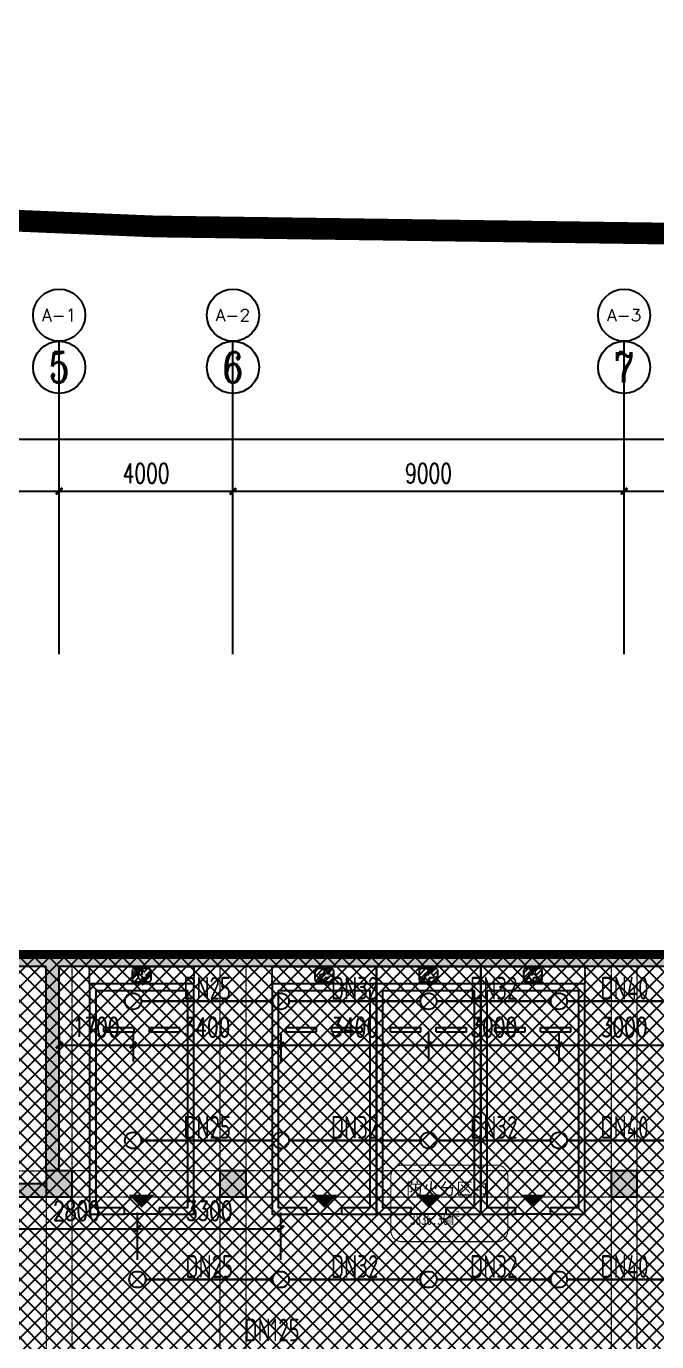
# Model space of a CAD drawing. Extents: x 6824721 to 16538177, y 2478193 to 6665639.
# Drawn here: x 8730508 to 8745014, y 2940521 to 2970777 of the extents above; entities that cross this region are included whole.
import ezdxf
from ezdxf.enums import TextEntityAlignment as Align

# ---------------------------------------------------------------- set-up
doc = ezdxf.new("R2010")
doc.units = 0
doc.header["$LTSCALE"] = 10
doc.linetypes.add('DASH', pattern=[0.35, 0.25, -0.1])
for name, color, linetype in [('0-wo', 8, 'Continuous'), ('0-绿', 3, 'Continuous'), ('0-蓝', 5, 'Continuous'), ('00-停车位', 67, 'Continuous'), ('A-PUB_HATCH', 8, 'Continuous'), ('AXIS', 3, 'Continuous'), ('AXIS_TEXT', 7, 'Continuous'), ('car', 252, 'Continuous'), ('PUB_HATCH', 8, 'Continuous'), ('S-梁-虚线', 4, 'DASH'), ('W-EQUIP_喷头', 7, 'Continuous'), ('W-PIPE-喷淋中', 6, 'Continuous'), ('W-TEXT_喷淋', 7, 'Continuous'), ('W-TWT_DIM', 3, 'Continuous'), ('WALL', 9, 'Continuous')]:
    doc.layers.add(name, color=color, linetype=linetype)
doc.layers.add('钢梁', color=141, linetype='Continuous', lineweight=18)
doc.styles.add('8B2_02', font='tssdeng.shx', dxfattribs={"width": 0.7, "bigfont": 'TSSDCHN.shx'})
doc.styles.add('_TCH_AXIS', font='COMPLEX', dxfattribs={"bigfont": 'GBCBIG'})
doc.styles.add('_TCH_DIM_T3', font='SIMPLEX', dxfattribs={"width": 0.705882, "bigfont": 'GBCBIG'})
doc.styles.add('COMPLEX', font='COMPLEX')
doc.styles.add('STANDARD_T3', font='TSSDENG.shx', dxfattribs={"width": 0.56, "bigfont": 'TSSDCHN.shx'})
doc.styles.add('黑体', font='simhei.ttf', dxfattribs={"width": 0.65})
doc.dimstyles.new('_TCH_ARCH&&150', dxfattribs={"dimtxt": 525, "dimasz": 150, "dimexe": 375, "dimexo": 450, "dimgap": 150, "dimtad": 1, "dimdec": 0, "dimzin": 0, "dimdsep": 46, "dimtxsty": 'STANDARD_T3', "dimblk": 'ARCHTICK', "dimcen": 0.09, "dimclrt": 7, "dimazin": 2, "dimtfac": 1, "dimtdec": 0, "dimtix": 1, "dimtmove": 2, "dimatfit": 3, "dimfxl": 0, "dimtolj": 1, "dimtzin": 0, "dimarcsym": 0})
doc.dimstyles.new('_TWT_ARCH&&150', dxfattribs={"dimtxt": 446.25, "dimasz": 150, "dimexe": 375, "dimexo": 450, "dimgap": 189.375, "dimtad": 1, "dimdec": 0, "dimzin": 0, "dimdsep": 46, "dimtxsty": '_TCH_DIM_T3', "dimblk": 'ARCHTICK', "dimcen": 0.09, "dimclrt": 7, "dimazin": 2, "dimtfac": 1, "dimtdec": 0, "dimtix": 1, "dimtmove": 2, "dimatfit": 3, "dimfxl": 0, "dimtolj": 1, "dimtzin": 0, "dimarcsym": 0})

# ---------------------------------------------------------------- blocks, each defined once
blk = doc.blocks.new('车位2400x5300')
at = {"layer": '00-停车位', "color": 251}
for p, q in [((-875, -1000), (-175, -1000)), ((-875, -1100), (-875, -1000)), ((-875, -1100), (-175, -1100)), ((-175, -1100), (-175, -1000)), ((175, -1000), (875, -1000)), ((175, -1100), (175, -1000)), ((175, -1100), (875, -1100)), ((875, -1100), (875, -1000)), ((400, -5300), (-400, -5300))]:
    blk.add_line(p, q, dxfattribs=at)
blk.add_lwpolyline([(400, -5150), (400, -5300), (1200, -5300), (1200, 0), (-1200, 0), (-1200, -5300), (-400, -5300), (-400, -5150), (-1050, -5150), (-1050, -150), (1050, -150), (1050, -5150), (400, -5150)], dxfattribs=at)
blk.add_lwpolyline([(0, -5150, 0, 600, 0), (0, -4850, 600, 600, 0)], format="xyseb", dxfattribs=at)
blk = doc.blocks.new('A$C2EF10B80')
at = {"layer": 'A-PUB_HATCH'}
h = blk.add_hatch(dxfattribs=at)
h.set_pattern_fill('ANSI31', color=256, scale=50, angle=-16.4434)
h.set_pattern_definition([(45, (6188.46, 7099.97), (-56.1266, 56.1266), [])])
h.paths.add_polyline_path([(-983, -100, 0.414214), (-1033, -50), (-1184, -50), (-1091, -207), (-1210, -207), (-1204, -250), (-983, -250)])
h.paths.add_polyline_path([(-983, -250), (-1204, -250), (-1190, -350), (-1033, -350, 0.414213), (-983, -300)])
h.paths.add_polyline_path([(-1262, -250), (-1417, -250), (-1417, -300, 0.414215), (-1367, -350), (-1207, -350)])
h.paths.add_polyline_path([(-1221, -50), (-1367, -50, 0.414214), (-1417, -100), (-1417, -250), (-1262, -250), (-1320, -146), (-1212, -146)])
at = {"layer": 'car', "linetype": 'DASH', "ltscale": 0.5}
blk.add_line((-1367, -350), (-1033, -350), dxfattribs=at)
at = {"layer": 'car', "linetype": 'DASH'}
blk.add_lwpolyline([(-2400, 0), (0, 0), (0, -400), (-2400, -400)], close=True, dxfattribs=at)
at = {"layer": 'car', "linetype": 'DASH', "ltscale": 0.5}
blk.add_lwpolyline([(-1320, -146), (-1185, -390), (-1210, -207), (-1091, -207), (-1227, 23), (-1212, -146)], close=True, dxfattribs=at)
for points in [[(-1367, -50, 0.414214), (-1417, -100), (-1417, -300)], [(-1033, -350, 0.414214), (-983, -300), (-983, -100, 0.414214), (-1033, -50), (-1367, -50)]]:
    blk.add_lwpolyline(points, format="xyb", dxfattribs=at)
at = {"layer": 'car', "linetype": 'DASH'}
blk.add_arc((-1367, -300), 50, 180, 270, dxfattribs=at)
blk = doc.blocks.new('_FZH')
blk.add_lwpolyline([(-0.5, -0.5), (0.5, -0.5), (0.5, 0.5), (-0.5, 0.5)], close=True)
at = {"layer": 'PUB_HATCH'}
blk.add_solid([(-0.5, -0.5), (0.5, -0.5), (-0.5, 0.5), (0.5, 0.5)], dxfattribs=at)
blk = doc.blocks.new('ew t')
at = {"layer": '0-蓝', "color": 6, "linetype": 'DASH', "ltscale": 3, "const_width": 25}
blk.add_lwpolyline([(-59807, 840041), (-57618, 840041, 0.414214), (-57368, 840291), (-57368, 841551, 0.414214), (-57618, 841801), (-59807, 841801, 0.414214), (-60057, 841551), (-60057, 840291, 0.414214)], format="xyb", close=True, dxfattribs=at)
at = {"layer": '0-绿', "color": 6, "linetype": 'DASH', "style": '黑体'}
blk.add_text('防火分区-1', height=281.6, dxfattribs=at).set_placement((-59705, 841121))
at = {"layer": '0-绿', "color": 6, "linetype": 'DASH', "style": '黑体', "width": 0.65}
for s, height, p in [('3836.36m', 281.6, (-59611, 840425)), ('2', 141, (-58558, 840613))]:
    blk.add_text(s, height=height, dxfattribs=at).set_placement(p)
blk = doc.blocks.new('_AXISO')
blk.add_circle((0, 0), 0.5)
at = {"layer": 'AXIS_TEXT', "style": 'COMPLEX', "width": 1.041667}
blk.add_attdef('A', text='', height=0.56, dxfattribs=at).set_placement((-0.25, -0.28), (0.25, -0.28), align=Align.FIT)
blk = doc.blocks.new('_ArchTick')
at = {"color": 0, "linetype": 'ByBlock', "const_width": 0.4}
blk.add_lwpolyline([(-0.5, -0.5), (0.5, 0.5)], dxfattribs=at)
blk = doc.blocks.new('*D310')
at = {"layer": 'AXIS', "color": 0, "lineweight": -2, "transparency": 16777216}
for p, q in [((-75709, 856556), (-75709, 860231)), ((-67209, 856556), (-67209, 860231)), ((-75709, 859856), (-67209, 859856))]:
    blk.add_line(p, q, dxfattribs=at)
at = {"layer": 'Defpoints', "color": 0, "transparency": 16777216}
for p in [(-67209, 859856), (-75709, 856106), (-67209, 856106)]:
    blk.add_point(p, dxfattribs=at)
at = {"layer": 'AXIS', "color": 0, "lineweight": -2, "transparency": 16777216, "xscale": 150, "yscale": 150, "zscale": 150, "rotation": 180}
blk.add_blockref('_ArchTick', (-75709, 859856), dxfattribs=at)
at = {"layer": 'AXIS', "color": 0, "lineweight": -2, "transparency": 16777216, "xscale": 150, "yscale": 150, "zscale": 150}
blk.add_blockref('_ArchTick', (-67209, 859856), dxfattribs=at)
at = {"layer": 'AXIS', "color": 7, "transparency": 16777216, "insert": (-71459, 860268), "char_height": 446.2, "attachment_point": 5, "style": '_TCH_DIM_T3'}
blk.add_mtext('\\A1;8500', dxfattribs=at)
blk = doc.blocks.new('*D311')
at = {"layer": 'AXIS', "color": 0, "lineweight": -2, "transparency": 16777216}
for p, q in [((-67209, 856556), (-67209, 860231)), ((-63209, 856556), (-63209, 860231)), ((-67209, 859856), (-63209, 859856))]:
    blk.add_line(p, q, dxfattribs=at)
at = {"layer": 'Defpoints', "color": 0, "transparency": 16777216}
for p in [(-63209, 859856), (-67209, 856106), (-63209, 856106)]:
    blk.add_point(p, dxfattribs=at)
at = {"layer": 'AXIS', "color": 0, "lineweight": -2, "transparency": 16777216, "xscale": 150, "yscale": 150, "zscale": 150, "rotation": 180}
blk.add_blockref('_ArchTick', (-67209, 859856), dxfattribs=at)
at = {"layer": 'AXIS', "color": 0, "lineweight": -2, "transparency": 16777216, "xscale": 150, "yscale": 150, "zscale": 150}
blk.add_blockref('_ArchTick', (-63209, 859856), dxfattribs=at)
at = {"layer": 'AXIS', "color": 7, "transparency": 16777216, "insert": (-65209, 860268), "char_height": 446.2, "attachment_point": 5, "style": '_TCH_DIM_T3'}
blk.add_mtext('\\A1;4000', dxfattribs=at)
blk = doc.blocks.new('*D312')
at = {"layer": 'AXIS', "color": 0, "lineweight": -2, "transparency": 16777216}
for p, q in [((-63209, 856556), (-63209, 860231)), ((-54209, 856556), (-54209, 860231)), ((-63209, 859856), (-54209, 859856))]:
    blk.add_line(p, q, dxfattribs=at)
at = {"layer": 'Defpoints', "color": 0, "transparency": 16777216}
for p in [(-54209, 859856), (-63209, 856106), (-54209, 856106)]:
    blk.add_point(p, dxfattribs=at)
at = {"layer": 'AXIS', "color": 0, "lineweight": -2, "transparency": 16777216, "xscale": 150, "yscale": 150, "zscale": 150, "rotation": 180}
blk.add_blockref('_ArchTick', (-63209, 859856), dxfattribs=at)
at = {"layer": 'AXIS', "color": 0, "lineweight": -2, "transparency": 16777216, "xscale": 150, "yscale": 150, "zscale": 150}
blk.add_blockref('_ArchTick', (-54209, 859856), dxfattribs=at)
at = {"layer": 'AXIS', "color": 7, "transparency": 16777216, "insert": (-58709, 860268), "char_height": 446.2, "attachment_point": 5, "style": '_TCH_DIM_T3'}
blk.add_mtext('\\A1;9000', dxfattribs=at)
blk = doc.blocks.new('*D313')
at = {"layer": 'AXIS', "color": 0, "lineweight": -2, "transparency": 16777216}
for p, q in [((-54209, 856556), (-54209, 860231)), ((-45209, 856556), (-45209, 860231)), ((-54209, 859856), (-45209, 859856))]:
    blk.add_line(p, q, dxfattribs=at)
at = {"layer": 'Defpoints', "color": 0, "transparency": 16777216}
for p in [(-45209, 859856), (-54209, 856106), (-45209, 856106)]:
    blk.add_point(p, dxfattribs=at)
at = {"layer": 'AXIS', "color": 0, "lineweight": -2, "transparency": 16777216, "xscale": 150, "yscale": 150, "zscale": 150, "rotation": 180}
blk.add_blockref('_ArchTick', (-54209, 859856), dxfattribs=at)
at = {"layer": 'AXIS', "color": 0, "lineweight": -2, "transparency": 16777216, "xscale": 150, "yscale": 150, "zscale": 150}
blk.add_blockref('_ArchTick', (-45209, 859856), dxfattribs=at)
at = {"layer": 'AXIS', "color": 7, "transparency": 16777216, "insert": (-49709, 860268), "char_height": 446.2, "attachment_point": 5, "style": '_TCH_DIM_T3'}
blk.add_mtext('\\A1;9000', dxfattribs=at)
blk = doc.blocks.new('*D263')
at = {"layer": 'AXIS', "color": 0, "lineweight": -2, "transparency": 16777216}
for p, q in [((-95159, 856556), (-95159, 861431)), ((106241, 856556), (106241, 861431)), ((-95159, 861056), (106241, 861056))]:
    blk.add_line(p, q, dxfattribs=at)
at = {"layer": 'Defpoints', "color": 0, "transparency": 16777216}
for p in [(106241, 861056), (-95159, 856106), (106241, 856106)]:
    blk.add_point(p, dxfattribs=at)
at = {"layer": 'AXIS', "color": 0, "lineweight": -2, "transparency": 16777216, "xscale": 150, "yscale": 150, "zscale": 150, "rotation": 180}
blk.add_blockref('_ArchTick', (-95159, 861056), dxfattribs=at)
at = {"layer": 'AXIS', "color": 0, "lineweight": -2, "transparency": 16777216, "xscale": 150, "yscale": 150, "zscale": 150}
blk.add_blockref('_ArchTick', (106241, 861056), dxfattribs=at)
at = {"layer": 'AXIS', "color": 7, "transparency": 16777216, "insert": (5541, 861468), "char_height": 446.2, "attachment_point": 5, "style": '_TCH_DIM_T3'}
blk.add_mtext('\\A1;201400', dxfattribs=at)
blk = doc.blocks.new('jkytk')
at = {"layer": 'WALL', "color": 1, "const_width": 200}
blk.add_lwpolyline([(8419589, 2998048), (8419589, 2958073), (8519064, 2958073)], dxfattribs=at)
blk = doc.blocks.new('LIANGMOBAN')
at = {"layer": 'S-梁-虚线', "color": 8, "lineweight": 18}
for p, q in [((1861491, 235178), (1861491, 230478)), ((1862091, 230478), (1862091, 235178)), ((1865491, 235178), (1865491, 230478)), ((1866091, 230478), (1866091, 235178)), ((1874491, 235178), (1874491, 230478)), ((1875091, 230478), (1875091, 235178)), ((1852316, 230478), (1861491, 230478)), ((1865491, 230478), (1862091, 230478)), ((1874491, 230478), (1866091, 230478)), ((1883491, 230478), (1875091, 230478)), ((1857616, 229878), (1861491, 229878)), ((1861491, 229878), (1861491, 223078)), ((1862091, 223078), (1862091, 229878)), ((1862091, 229878), (1865491, 229878)), ((1865491, 229878), (1865491, 223253)), ((1866091, 229878), (1874491, 229878)), ((1866091, 223253), (1866091, 229878)), ((1874491, 229878), (1874491, 223253)), ((1875091, 229878), (1883491, 229878)), ((1875091, 223253), (1875091, 229878))]:
    blk.add_line(p, q, dxfattribs=at)
blk = doc.blocks.new('*D1449')
at = {"layer": 'Defpoints', "color": 0, "transparency": 16777216}
for p in [(8731264, 2948084), (8732964, 2948084), (8732964, 2947342)]:
    blk.add_point(p, dxfattribs=at)
at = {"layer": 'W-TWT_DIM', "color": 0, "lineweight": -2, "transparency": 16777216}
for p, q in [((8731264, 2947634), (8731264, 2946967)), ((8732964, 2947634), (8732964, 2946967)), ((8731264, 2947342), (8732964, 2947342))]:
    blk.add_line(p, q, dxfattribs=at)
at = {"layer": 'W-TWT_DIM', "color": 0, "lineweight": -2, "transparency": 16777216, "xscale": 150, "yscale": 150, "zscale": 150, "rotation": 180}
blk.add_blockref('_ArchTick', (8731264, 2947342), dxfattribs=at)
at = {"layer": 'W-TWT_DIM', "color": 0, "lineweight": -2, "transparency": 16777216, "xscale": 150, "yscale": 150, "zscale": 150}
blk.add_blockref('_ArchTick', (8732964, 2947342), dxfattribs=at)
at = {"layer": 'W-TWT_DIM', "color": 7, "transparency": 16777216, "insert": (8732114, 2947755), "char_height": 446.2, "attachment_point": 5, "style": '_TCH_DIM_T3'}
blk.add_mtext('\\A1;1700', dxfattribs=at)
blk = doc.blocks.new('*D1450')
at = {"layer": 'Defpoints', "color": 0, "transparency": 16777216}
for p in [(8732964, 2948084), (8736364, 2948084), (8736364, 2947342)]:
    blk.add_point(p, dxfattribs=at)
at = {"layer": 'W-TWT_DIM', "color": 0, "lineweight": -2, "transparency": 16777216}
for p, q in [((8732964, 2947634), (8732964, 2946967)), ((8736364, 2947634), (8736364, 2946967)), ((8732964, 2947342), (8736364, 2947342))]:
    blk.add_line(p, q, dxfattribs=at)
at = {"layer": 'W-TWT_DIM', "color": 0, "lineweight": -2, "transparency": 16777216, "xscale": 150, "yscale": 150, "zscale": 150, "rotation": 180}
blk.add_blockref('_ArchTick', (8732964, 2947342), dxfattribs=at)
at = {"layer": 'W-TWT_DIM', "color": 0, "lineweight": -2, "transparency": 16777216, "xscale": 150, "yscale": 150, "zscale": 150}
blk.add_blockref('_ArchTick', (8736364, 2947342), dxfattribs=at)
at = {"layer": 'W-TWT_DIM', "color": 7, "transparency": 16777216, "insert": (8734664, 2947755), "char_height": 446.2, "attachment_point": 5, "style": '_TCH_DIM_T3'}
blk.add_mtext('\\A1;3400', dxfattribs=at)
blk = doc.blocks.new('*D1451')
at = {"layer": 'Defpoints', "color": 0, "transparency": 16777216}
for p in [(8736364, 2948084), (8739764, 2948084), (8739764, 2947342)]:
    blk.add_point(p, dxfattribs=at)
at = {"layer": 'W-TWT_DIM', "color": 0, "lineweight": -2, "transparency": 16777216}
for p, q in [((8736364, 2947634), (8736364, 2946967)), ((8739764, 2947634), (8739764, 2946967)), ((8736364, 2947342), (8739764, 2947342))]:
    blk.add_line(p, q, dxfattribs=at)
at = {"layer": 'W-TWT_DIM', "color": 0, "lineweight": -2, "transparency": 16777216, "xscale": 150, "yscale": 150, "zscale": 150, "rotation": 180}
blk.add_blockref('_ArchTick', (8736364, 2947342), dxfattribs=at)
at = {"layer": 'W-TWT_DIM', "color": 0, "lineweight": -2, "transparency": 16777216, "xscale": 150, "yscale": 150, "zscale": 150}
blk.add_blockref('_ArchTick', (8739764, 2947342), dxfattribs=at)
at = {"layer": 'W-TWT_DIM', "color": 7, "transparency": 16777216, "insert": (8738064, 2947755), "char_height": 446.2, "attachment_point": 5, "style": '_TCH_DIM_T3'}
blk.add_mtext('\\A1;3400', dxfattribs=at)
blk = doc.blocks.new('*D1452')
at = {"layer": 'Defpoints', "color": 0, "transparency": 16777216}
for p in [(8739764, 2948084), (8742764, 2948084), (8742764, 2947342)]:
    blk.add_point(p, dxfattribs=at)
at = {"layer": 'W-TWT_DIM', "color": 0, "lineweight": -2, "transparency": 16777216}
for p, q in [((8739764, 2947634), (8739764, 2946967)), ((8742764, 2947634), (8742764, 2946967)), ((8739764, 2947342), (8742764, 2947342))]:
    blk.add_line(p, q, dxfattribs=at)
at = {"layer": 'W-TWT_DIM', "color": 0, "lineweight": -2, "transparency": 16777216, "xscale": 150, "yscale": 150, "zscale": 150, "rotation": 180}
blk.add_blockref('_ArchTick', (8739764, 2947342), dxfattribs=at)
at = {"layer": 'W-TWT_DIM', "color": 0, "lineweight": -2, "transparency": 16777216, "xscale": 150, "yscale": 150, "zscale": 150}
blk.add_blockref('_ArchTick', (8742764, 2947342), dxfattribs=at)
at = {"layer": 'W-TWT_DIM', "color": 7, "transparency": 16777216, "insert": (8741264, 2947755), "char_height": 446.2, "attachment_point": 5, "style": '_TCH_DIM_T3'}
blk.add_mtext('\\A1;3000', dxfattribs=at)
blk = doc.blocks.new('*D1453')
at = {"layer": 'Defpoints', "color": 0, "transparency": 16777216}
for p in [(8742764, 2948084), (8745764, 2948084), (8745764, 2947342)]:
    blk.add_point(p, dxfattribs=at)
at = {"layer": 'W-TWT_DIM', "color": 0, "lineweight": -2, "transparency": 16777216}
for p, q in [((8742764, 2947634), (8742764, 2946967)), ((8745764, 2947634), (8745764, 2946967)), ((8742764, 2947342), (8745764, 2947342))]:
    blk.add_line(p, q, dxfattribs=at)
at = {"layer": 'W-TWT_DIM', "color": 0, "lineweight": -2, "transparency": 16777216, "xscale": 150, "yscale": 150, "zscale": 150, "rotation": 180}
blk.add_blockref('_ArchTick', (8742764, 2947342), dxfattribs=at)
at = {"layer": 'W-TWT_DIM', "color": 0, "lineweight": -2, "transparency": 16777216, "xscale": 150, "yscale": 150, "zscale": 150}
blk.add_blockref('_ArchTick', (8745764, 2947342), dxfattribs=at)
at = {"layer": 'W-TWT_DIM', "color": 7, "transparency": 16777216, "insert": (8744264, 2947755), "char_height": 446.2, "attachment_point": 5, "style": '_TCH_DIM_T3'}
blk.add_mtext('\\A1;3000', dxfattribs=at)
blk = doc.blocks.new('*D1618')
at = {"layer": 'Defpoints', "color": 0, "transparency": 16777216}
for p in [(8733064, 2943119), (8730264, 2941953), (8733064, 2941953)]:
    blk.add_point(p, dxfattribs=at)
at = {"layer": 'W-TWT_DIM', "color": 0, "lineweight": -2, "transparency": 16777216}
for p, q in [((8730264, 2942403), (8730264, 2943494)), ((8733064, 2942403), (8733064, 2943494)), ((8730264, 2943119), (8733064, 2943119))]:
    blk.add_line(p, q, dxfattribs=at)
at = {"layer": 'W-TWT_DIM', "color": 0, "lineweight": -2, "transparency": 16777216, "xscale": 150, "yscale": 150, "zscale": 150, "rotation": 180}
blk.add_blockref('_ArchTick', (8730264, 2943119), dxfattribs=at)
at = {"layer": 'W-TWT_DIM', "color": 0, "lineweight": -2, "transparency": 16777216, "xscale": 150, "yscale": 150, "zscale": 150}
blk.add_blockref('_ArchTick', (8733064, 2943119), dxfattribs=at)
at = {"layer": 'W-TWT_DIM', "color": 7, "transparency": 16777216, "insert": (8731664, 2943532), "char_height": 446.2, "attachment_point": 5, "style": '_TCH_DIM_T3'}
blk.add_mtext('\\A1;2800', dxfattribs=at)
blk = doc.blocks.new('*D1619')
at = {"layer": 'Defpoints', "color": 0, "transparency": 16777216}
for p in [(8736364, 2943119), (8733064, 2941953), (8736364, 2941953)]:
    blk.add_point(p, dxfattribs=at)
at = {"layer": 'W-TWT_DIM', "color": 0, "lineweight": -2, "transparency": 16777216}
for p, q in [((8733064, 2942403), (8733064, 2943494)), ((8736364, 2942403), (8736364, 2943494)), ((8733064, 2943119), (8736364, 2943119))]:
    blk.add_line(p, q, dxfattribs=at)
at = {"layer": 'W-TWT_DIM', "color": 0, "lineweight": -2, "transparency": 16777216, "xscale": 150, "yscale": 150, "zscale": 150, "rotation": 180}
blk.add_blockref('_ArchTick', (8733064, 2943119), dxfattribs=at)
at = {"layer": 'W-TWT_DIM', "color": 0, "lineweight": -2, "transparency": 16777216, "xscale": 150, "yscale": 150, "zscale": 150}
blk.add_blockref('_ArchTick', (8736364, 2943119), dxfattribs=at)
at = {"layer": 'W-TWT_DIM', "color": 7, "transparency": 16777216, "insert": (8734714, 2943532), "char_height": 446.2, "attachment_point": 5, "style": '_TCH_DIM_T3'}
blk.add_mtext('\\A1;3300', dxfattribs=at)
blk = doc.blocks.new('$TwtSys$00000125')
blk.add_circle((0, 0, 0), 1)
blk = doc.blocks.new('wet 45u67i')
at = {"layer": 'AXIS', "color": 3}
for p, q in [((-67208.6, 856105.8), (-67208.6, 863305.8)), ((-63208.6, 856105.8), (-63208.6, 863305.8)), ((-67208.6, 856105.8), (-67208.6, 862105.8)), ((-63208.6, 856105.8), (-63208.6, 862105.8)), ((-54208.6, 856105.8), (-54208.6, 862105.8))]:
    blk.add_line(p, q, dxfattribs=at)
at = {"layer": 'AXIS', "color": 8}
blk.add_line((-54208.6, 856105.8), (-54208.6, 863305.8), dxfattribs=at)
ref = blk.add_blockref('_AXISO', (-67208.6, 863905.8), dxfattribs=dict(at, xscale=1200, yscale=1200, zscale=1200))
ref.add_attrib('A', 'A-1', dxfattribs={"layer": 'AXIS_TEXT', "height": 294.94, "style": '_TCH_AXIS'}).set_placement((-67601.9, 863758.3), (-66815.4, 863758.3), align=Align.FIT)
ref = blk.add_blockref('_AXISO', (-63208.6, 863905.8), dxfattribs=dict(at, xscale=1200, yscale=1200, zscale=1200))
ref.add_attrib('A', 'A-2', dxfattribs={"layer": 'AXIS_TEXT', "height": 273.43, "style": '_TCH_AXIS'}).set_placement((-63605.7, 863769), (-62811.5, 863769), align=Align.FIT)
ref = blk.add_blockref('_AXISO', (-54208.6, 863905.8), dxfattribs=dict(at, xscale=1200, yscale=1200, zscale=1200))
ref.add_attrib('A', 'A-3', dxfattribs={"layer": 'AXIS_TEXT', "height": 273.43, "style": '_TCH_AXIS'}).set_placement((-54605.7, 863769), (-53811.5, 863769), align=Align.FIT)
ref = blk.add_blockref('_AXISO', (-67208.6, 862705.8), dxfattribs=dict(at, xscale=1200, yscale=1200, zscale=1200))
ref.add_attrib('A', '5', dxfattribs={"layer": 'AXIS_TEXT', "height": 698.9, "style": '_TCH_AXIS'}).set_placement((-67441.6, 862356.3), (-66975.6, 862356.3), align=Align.FIT)
ref = blk.add_blockref('_AXISO', (-63208.6, 862705.8), dxfattribs=dict(at, xscale=1200, yscale=1200, zscale=1200))
ref.add_attrib('A', '6', dxfattribs={"layer": 'AXIS_TEXT', "height": 698.9, "style": '_TCH_AXIS'}).set_placement((-63441.6, 862356.3), (-62975.6, 862356.3), align=Align.FIT)
ref = blk.add_blockref('_AXISO', (-54208.6, 862705.8), dxfattribs=dict(at, xscale=1200, yscale=1200, zscale=1200))
ref.add_attrib('A', '7', dxfattribs={"layer": 'AXIS_TEXT', "height": 698.9, "style": '_TCH_AXIS'}).set_placement((-54441.6, 862356.3), (-53975.6, 862356.3), align=Align.FIT)
at = {"layer": 'AXIS', "color": 3}
for p1, p2, distance, picture, middle in [((-95158.6, 856105.8), (106241.4, 856105.8), 4950, '*D263', (5541.4, 861468.3)), ((-75708.6, 856105.8), (-67208.6, 856105.8), 3750, '*D310', (-71458.6, 860268.3)), ((-67208.6, 856105.8), (-63208.6, 856105.8), 3750, '*D311', (-65208.6, 860268.3)), ((-63208.6, 856105.8), (-54208.6, 856105.8), 3750, '*D312', (-58708.6, 860268.3)), ((-54208.6, 856105.8), (-45208.6, 856105.8), 3750, '*D313', (-49708.6, 860268.3))]:
    dim = blk.add_aligned_dim(p1=p1, p2=p2, distance=distance, dimstyle='_TCH_ARCH&&150', dxfattribs=at)
    dim.commit()
    dim.dimension.update_dxf_attribs({"geometry": picture, "text_midpoint": middle})

msp = doc.modelspace()

# ---------------------------------------------------------------- hatches: boundary and pattern name
h = msp.add_hatch()
h.set_pattern_fill('ANSI37', color=8, scale=150)
h.set_pattern_definition([(45, (8303016.86, 2710265.2), (-168.3798, 168.3798), []), (135, (8303016.86, 2710265.2), (-168.3798, -168.3798), [])])
h.paths.add_polyline_path([(8824414.1, 2949451.5), (8824414.1, 2935151.5), (8842714.1, 2935151.5), (8842714.1, 2879526.5), (8827964.1, 2879526.5), (8827964.1, 2881476.5), (8830839.1, 2881476.5), (8830939.1, 2886876.5), (8804334.6, 2886876.5), (8804142.3, 2820149.7), (8833564.1, 2820152.3), (8833564.1, 2817714.5), (8841204.8, 2810768), (8839163.9, 2808501.4), (8843102.6, 2804955), (8820829.2, 2780217.9), (8820829.2, 2770055.4), (8785124.6, 2730401.5), (8708264.1, 2730401.5), (8708264.1, 2736351.5), (8695014.1, 2750701.5), (8695014.1, 2775001.5), (8703014.1, 2775002.8), (8703014.1, 2949451.5), (8712039.3, 2949451.5)])
at = {"layer": '0-wo'}
for points in [[(8725239.3, 2949451.5), (8725239.3, 2949151.5), (8730964.1, 2949151.5), (8731164.1, 2949251.5), (8731264.1, 2949451.5)], [(8760064.1, 2949151.5), (8760064.1, 2949451.5), (8731264.1, 2949451.5), (8731164.1, 2949251.5), (8731264.1, 2949151.5)], [(8730964.1, 2944451.5), (8731264.1, 2944451.5), (8731264.1, 2949151.5), (8731164.1, 2949251.5), (8730964.1, 2949151.5)], [(8730964.1, 2943851.5), (8730964.1, 2944151.5), (8723189.1, 2944151.5), (8723189.1, 2943851.5)]]:
    msp.add_hatch(color=8, dxfattribs=at).paths.add_polyline_path(points)

# ---------------------------------------------------------------- linework, layer by layer
at = {"layer": '0-wo', "color": 8}
for p, q in [((8731264.1, 2949451.5), (8725239.3, 2949451.5)), ((8760064.1, 2949451.5), (8731264.1, 2949451.5)), ((8730964.1, 2949151.5), (8725239.3, 2949151.5)), ((8730964.1, 2944451.5), (8730964.1, 2949151.5)), ((8731264.1, 2944451.5), (8731264.1, 2949151.5)), ((8760064.1, 2949151.5), (8731264.1, 2949151.5)), ((8730964.1, 2944151.5), (8723189.1, 2944151.5)), ((8723189.1, 2943851.5), (8730964.1, 2943851.5))]:
    msp.add_line(p, q, dxfattribs=at)
at = {"layer": '0-wo', "color": 8, "const_width": 500, "flags": 128}
msp.add_lwpolyline([(8691080.4, 2969119.7), (8705176, 2967745.3), (8719304.3, 2966762.9), (8733454.4, 2966173.1), (8747615.4, 2965976.5), (8823194.8, 2965976.5), (8898774.1, 2965976.5), (8906244.1, 2965790.4), (8913695.6, 2965232.5), (8921110, 2964304.2), (8928469, 2963007.8), (8935754.4, 2961346.6), (8942947.9, 2959324.6), (8950031.8, 2956946.9), (8956988.6, 2954219.3), (8963800.8, 2951148.7), (8970451.7, 2947742.7), (8976924.7, 2944009.6), (8983203.8, 2939958.9), (8911619.7, 2861304.6), (8840035.6, 2782650.4), (8768451.5, 2703996.1), (8691080.4, 2726323), (8691080.4, 2847721.3)], close=True, dxfattribs=at)
at = {"layer": 'W-PIPE-喷淋中', "ltscale": 1.5, "const_width": 52.5}
for points in [[(8736176.6, 2948351.5), (8733151.6, 2948351.5)], [(8739576.6, 2948351.5), (8736551.6, 2948351.5)], [(8742576.6, 2948351.5), (8739951.6, 2948351.5)], [(8745576.6, 2948351.5), (8742951.6, 2948351.5)], [(8736176.6, 2945151.5), (8733151.6, 2945151.5)], [(8739576.6, 2945151.5), (8736551.6, 2945151.5)], [(8742576.6, 2945151.5), (8739951.6, 2945151.5)], [(8745576.6, 2945151.5), (8742951.6, 2945151.5)], [(8736176.6, 2941951.5), (8733251.6, 2941951.5)], [(8739576.6, 2941951.5), (8736551.6, 2941951.5)], [(8742576.6, 2941951.5), (8739951.6, 2941951.5)], [(8745576.6, 2941951.5), (8742951.6, 2941951.5)]]:
    msp.add_lwpolyline(points, dxfattribs=at)

# ---------------------------------------------------------------- block references
msp.add_blockref('jkytk', (305383.7, -8645.8))
at = {"layer": '0-wo'}
for name, p in [('wet 45u67i', (8798472.7, 2100226.9)), ('ew t', (8798954.4, 2102780.4))]:
    msp.add_blockref(name, p, dxfattribs=at)
at = {"layer": '0-wo', "color": 8, "rotation": 179.9999973237665}
for p in [(8731964.1, 2948751.5), (8736164.1, 2948751.5), (8738564.1, 2948751.5), (8740964.1, 2948751.5)]:
    msp.add_blockref('A$C2EF10B80', p, dxfattribs=at)
at = {"layer": '0-wo', "color": 8}
for p in [(8733164.1, 2948751.5), (8737364.1, 2948751.5), (8739764.1, 2948751.5), (8742164.1, 2948751.5)]:
    msp.add_blockref('车位2400x5300', p, dxfattribs=at)
at = {"layer": '0-wo', "color": 8, "xscale": 600, "yscale": 600, "zscale": 600, "rotation": 90}
for p in [(8731264.1, 2944151.5), (8735264.1, 2944151.5), (8744264.1, 2944151.5)]:
    msp.add_blockref('_FZH', p, dxfattribs=at)
at = {"layer": 'W-EQUIP_喷头', "xscale": 187.5, "yscale": 187.5, "zscale": 187.5}
for p in [(8732964.1, 2948351.5), (8736364.1, 2948351.5), (8739764.1, 2948351.5), (8742764.1, 2948351.5), (8732964.1, 2945151.5), (8736364.1, 2945151.5), (8739764.1, 2945151.5), (8742764.1, 2945151.5), (8733064.1, 2941951.5), (8736364.1, 2941951.5), (8739764.1, 2941951.5), (8742764.1, 2941951.5)]:
    msp.add_blockref('$TwtSys$00000125', p, dxfattribs=at)
at = {"layer": '钢梁', "color": 6}
msp.add_blockref('LIANGMOBAN', (6869472.7, 2713973), dxfattribs=at)

# ---------------------------------------------------------------- texts
at = {"layer": 'W-TEXT_喷淋', "style": '8B2_02', "width": 0.7}
for s, p in [('DN25', (8734119.9, 2948389)), ('DN32', (8737519.9, 2948389)), ('DN32', (8740719.9, 2948389)), ('DN40', (8743719.9, 2948389)), ('DN25', (8734119.9, 2945189)), ('DN32', (8737519.9, 2945189)), ('DN32', (8740719.9, 2945189)), ('DN40', (8743719.9, 2945189)), ('DN25', (8734169.9, 2941989)), ('DN32', (8737519.9, 2941989)), ('DN32', (8740719.9, 2941989)), ('DN40', (8743719.9, 2941989)), ('DN125', (8735528.6, 2940526.5))]:
    msp.add_text(s, height=525, dxfattribs=at).set_placement(p)

# ---------------------------------------------------------------- dimensions: what is measured, and where the dimension line sits
at = {"layer": 'W-TWT_DIM'}
for p1, p2, distance, picture, middle in [((8731264.1, 2948083.9), (8732964.1, 2948083.9), -741.4, '*D1449', (8732114.1, 2947755)), ((8732964.1, 2948083.9), (8736364.1, 2948083.9), -741.4, '*D1450', (8734664.1, 2947755)), ((8736364.1, 2948083.9), (8739764.1, 2948083.9), -741.4, '*D1451', (8738064.1, 2947755)), ((8739764.1, 2948083.9), (8742764.1, 2948083.9), -741.4, '*D1452', (8741264.1, 2947755)), ((8742764.1, 2948083.9), (8745764.1, 2948083.9), -741.4, '*D1453', (8744264.1, 2947755)), ((8730264.1, 2941952.6), (8733064.1, 2941952.6), 1166.6, '*D1618', (8731664.1, 2943531.8)), ((8733064.1, 2941952.6), (8736364.1, 2941952.6), 1166.6, '*D1619', (8734714.1, 2943531.8))]:
    dim = msp.add_aligned_dim(p1=p1, p2=p2, distance=distance, dimstyle='_TWT_ARCH&&150', dxfattribs=at)
    dim.commit()
    dim.dimension.update_dxf_attribs({"geometry": picture, "text_midpoint": middle})

doc.saveas('drawing.dxf')
